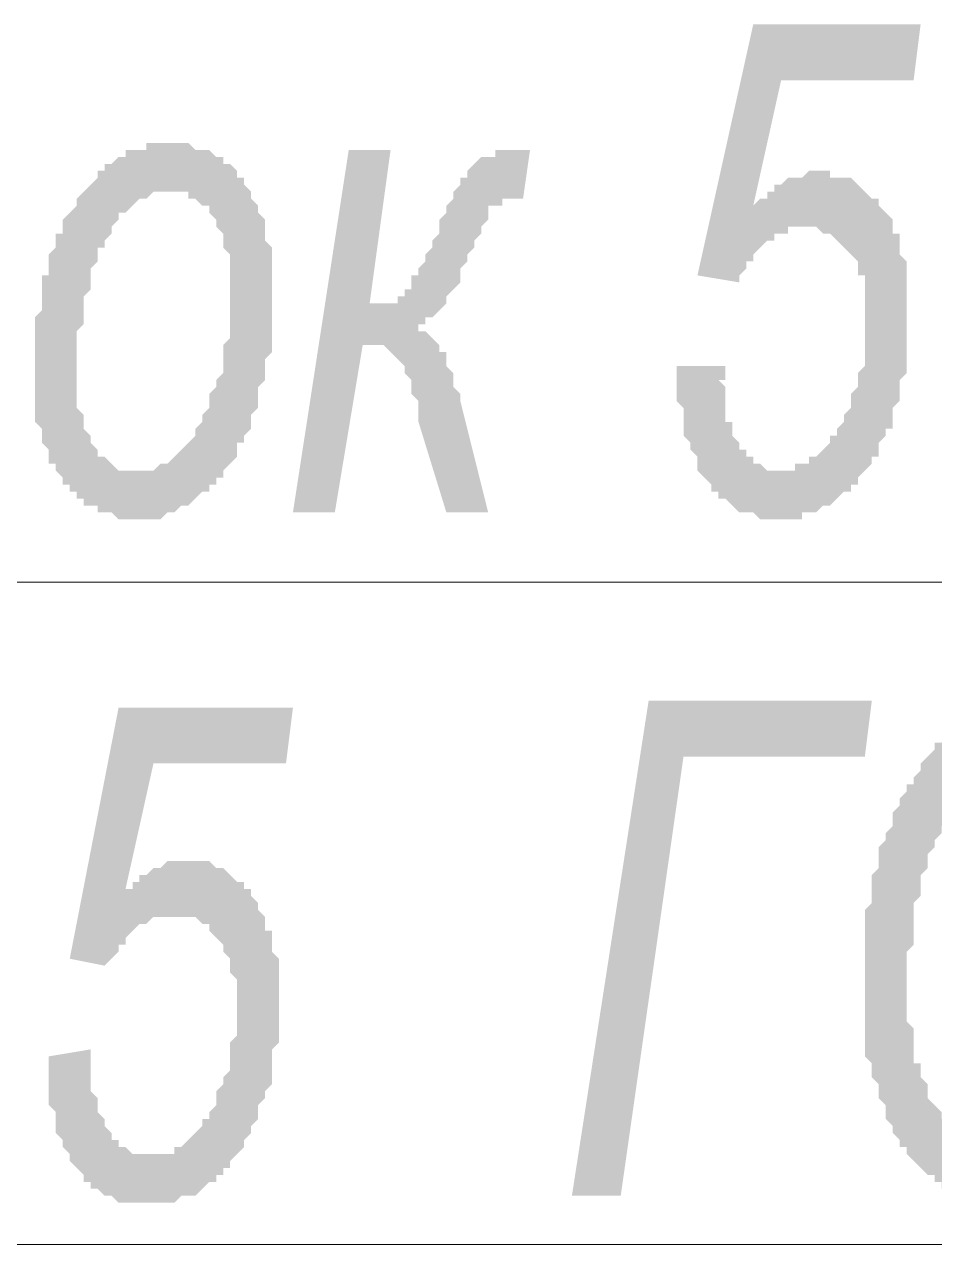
# Model space of a CAD drawing. Header units: millimetres. Extents: x 1372 to 666090, y 1285 to 31551.
# Drawn here: x 628302 to 628847, y 25109 to 25839 of the extents above; entities that cross this region are included whole.
import ezdxf

# ---------------------------------------------------------------- set-up
doc = ezdxf.new("R2010")
doc.units = ezdxf.units.MM
doc.layers.add('PDF _0', color=7, linetype='Continuous')
doc.layers.add('PDF _75-АЗ Штамп', color=7, linetype='Continuous')

msp = doc.modelspace()

# ---------------------------------------------------------------- hatches: boundary and pattern name
at = {"layer": 'PDF _75-АЗ Штамп', "transparency": 33554559}
for points in [[(628692.48, 25634.93), (628721.68, 25634.93), (628721.68, 25630.76), (628721.68, 25626.59), (628717.51, 25626.59), (628721.68, 25622.42), (628721.68, 25618.25), (628721.68, 25614.08), (628721.68, 25609.9), (628721.68, 25605.73), (628721.68, 25601.56), (628725.85, 25601.56), (628725.85, 25597.39), (628725.85, 25593.22), (628730.03, 25589.05), (628730.03, 25584.88), (628734.2, 25584.88), (628734.2, 25580.7), (628738.37, 25580.7), (628738.37, 25576.53), (628742.54, 25576.53), (628746.71, 25572.36), (628746.71, 25572.36), (628750.88, 25572.36), (628755.05, 25572.36), (628755.05, 25572.36), (628755.05, 25572.36), (628759.23, 25572.36), (628763.4, 25572.36), (628763.4, 25576.53), (628767.57, 25576.53), (628771.74, 25576.53), (628771.74, 25580.7), (628775.91, 25580.7), (628780.08, 25584.88), (628780.08, 25584.88), (628780.08, 25584.88), (628784.25, 25589.05), (628784.25, 25593.22), (628788.43, 25593.22), (628788.43, 25597.39), (628792.6, 25601.56), (628792.6, 25601.56), (628792.6, 25605.73), (628796.77, 25609.9), (628796.77, 25614.08), (628796.77, 25618.25), (628796.77, 25618.25), (628800.94, 25622.42), (628800.94, 25626.59), (628800.94, 25630.76), (628805.11, 25634.93), (628805.11, 25639.1), (628805.11, 25643.28), (628805.11, 25647.45), (628805.11, 25651.62), (628805.11, 25655.79), (628805.11, 25655.79), (628805.11, 25659.96), (628805.11, 25664.13), (628805.11, 25668.3), (628805.11, 25672.47), (628805.11, 25676.65), (628805.11, 25680.82), (628805.11, 25684.99), (628805.11, 25689.16), (628800.94, 25689.16), (628800.94, 25693.33), (628800.94, 25697.5), (628796.77, 25701.67), (628796.77, 25701.67), (628792.6, 25705.85), (628792.6, 25705.85), (628788.43, 25710.02), (628788.43, 25710.02), (628784.25, 25714.19), (628784.25, 25714.19), (628780.08, 25714.19), (628775.91, 25718.36), (628775.91, 25718.36), (628771.74, 25718.36), (628767.57, 25718.36), (628767.57, 25718.36), (628763.4, 25718.36), (628759.23, 25718.36), (628759.23, 25714.19), (628755.05, 25714.19), (628750.88, 25714.19), (628750.88, 25710.02), (628746.71, 25710.02), (628746.71, 25710.02), (628742.54, 25705.85), (628742.54, 25705.85), (628738.37, 25701.67), (628738.37, 25697.5), (628734.2, 25697.5), (628734.2, 25693.33), (628730.03, 25689.16), (628730.03, 25684.99), (628705, 25689.16), (628738.37, 25839.33), (628838.48, 25839.33), (628834.31, 25805.96), (628755.05, 25805.96), (628738.37, 25730.87), (628742.54, 25735.05), (628746.71, 25735.05), (628746.71, 25739.22), (628750.88, 25739.22), (628750.88, 25743.39), (628755.05, 25743.39), (628759.23, 25747.56), (628759.23, 25747.56), (628759.23, 25747.56), (628763.4, 25747.56), (628767.57, 25747.56), (628767.57, 25747.56), (628771.74, 25751.73), (628775.91, 25751.73), (628775.91, 25751.73), (628780.08, 25751.73), (628784.25, 25751.73), (628784.25, 25747.56), (628788.43, 25747.56), (628792.6, 25747.56), (628792.6, 25747.56), (628796.77, 25747.56), (628800.94, 25743.39), (628800.94, 25743.39), (628805.11, 25739.22), (628805.11, 25739.22), (628809.28, 25735.05), (628813.45, 25735.05), (628813.45, 25730.87), (628817.63, 25726.7), (628817.63, 25726.7), (628817.63, 25726.7), (628821.8, 25722.53), (628821.8, 25718.36), (628821.8, 25714.19), (628825.97, 25714.19), (628825.97, 25710.02), (628825.97, 25705.85), (628825.97, 25701.67), (628830.14, 25697.5), (628830.14, 25693.33), (628830.14, 25689.16), (628830.14, 25684.99), (628830.14, 25680.82), (628830.14, 25676.65), (628830.14, 25672.47), (628830.14, 25668.3), (628830.14, 25664.13), (628830.14, 25659.96), (628830.14, 25655.79), (628830.14, 25651.62), (628830.14, 25647.45), (628830.14, 25643.28), (628830.14, 25639.1), (628830.14, 25639.1), (628830.14, 25634.93), (628830.14, 25630.76), (628825.97, 25626.59), (628825.97, 25622.42), (628825.97, 25618.25), (628825.97, 25614.08), (628821.8, 25609.9), (628821.8, 25605.73), (628821.8, 25601.56), (628821.8, 25597.39), (628817.63, 25597.39), (628817.63, 25593.22), (628813.45, 25589.05), (628813.45, 25584.88), (628813.45, 25580.7), (628809.28, 25580.7), (628809.28, 25576.53), (628805.11, 25572.36), (628805.11, 25572.36), (628800.94, 25568.19), (628800.94, 25564.02), (628796.77, 25564.02), (628796.77, 25559.85), (628792.6, 25559.85), (628788.43, 25555.68), (628788.43, 25555.68), (628784.25, 25551.5), (628780.08, 25551.5), (628780.08, 25551.5), (628775.91, 25547.33), (628775.91, 25547.33), (628771.74, 25547.33), (628767.57, 25547.33), (628767.57, 25543.16), (628763.4, 25543.16), (628759.23, 25543.16), (628759.23, 25543.16), (628755.05, 25543.16), (628750.88, 25543.16), (628750.88, 25543.16), (628746.71, 25543.16), (628742.54, 25543.16), (628742.54, 25543.16), (628738.37, 25547.33), (628734.2, 25547.33), (628734.2, 25547.33), (628730.03, 25547.33), (628725.85, 25551.5), (628725.85, 25551.5), (628721.68, 25555.68), (628721.68, 25555.68), (628717.51, 25555.68), (628717.51, 25559.85), (628713.34, 25559.85), (628713.34, 25564.02), (628709.17, 25568.19), (628709.17, 25568.19), (628705, 25572.36), (628705, 25576.53), (628705, 25580.7), (628700.83, 25584.88), (628700.83, 25584.88), (628700.83, 25589.05), (628696.66, 25593.22), (628696.66, 25597.39), (628696.66, 25601.56), (628696.66, 25605.73), (628696.66, 25609.9), (628692.48, 25614.08), (628692.48, 25618.25), (628692.48, 25622.42), (628692.48, 25626.59), (628692.48, 25626.59), (628692.48, 25630.76), (628692.48, 25634.93)], [(628496.43, 25764.25), (628521.46, 25764.25), (628508.94, 25672.47), (628513.11, 25672.47), (628517.29, 25672.47), (628517.29, 25672.47), (628521.46, 25672.47), (628525.63, 25672.47), (628525.63, 25676.65), (628529.8, 25676.65), (628529.8, 25680.82), (628529.8, 25680.82), (628533.97, 25680.82), (628533.97, 25684.99), (628533.97, 25689.16), (628538.14, 25689.16), (628538.14, 25693.33), (628542.31, 25697.5), (628542.31, 25701.67), (628546.49, 25705.85), (628546.49, 25710.02), (628550.66, 25714.19), (628550.66, 25714.19), (628550.66, 25722.53), (628554.83, 25726.7), (628554.83, 25730.87), (628559, 25735.05), (628559, 25735.05), (628559, 25739.22), (628563.17, 25743.39), (628563.17, 25747.56), (628567.34, 25747.56), (628567.34, 25751.73), (628567.34, 25751.73), (628571.51, 25755.9), (628571.51, 25755.9), (628571.51, 25755.9), (628575.68, 25760.07), (628575.68, 25760.07), (628579.86, 25760.07), (628584.03, 25760.07), (628584.03, 25764.25), (628588.2, 25764.25), (628592.37, 25764.25), (628596.54, 25764.25), (628604.88, 25764.25), (628600.71, 25735.05), (628596.54, 25735.05), (628592.37, 25735.05), (628588.2, 25735.05), (628588.2, 25730.87), (628584.03, 25730.87), (628584.03, 25730.87), (628579.86, 25730.87), (628579.86, 25726.7), (628579.86, 25722.53), (628575.68, 25718.36), (628575.68, 25714.19), (628571.51, 25710.02), (628571.51, 25710.02), (628571.51, 25705.85), (628567.34, 25701.67), (628567.34, 25697.5), (628563.17, 25693.33), (628563.17, 25689.16), (628563.17, 25684.99), (628559, 25680.82), (628559, 25680.82), (628554.83, 25676.65), (628554.83, 25676.65), (628554.83, 25676.65), (628554.83, 25672.47), (628550.66, 25668.3), (628550.66, 25668.3), (628546.49, 25664.13), (628542.31, 25664.13), (628542.31, 25659.96), (628538.14, 25659.96), (628538.14, 25659.96), (628538.14, 25655.79), (628542.31, 25655.79), (628546.49, 25651.62), (628546.49, 25651.62), (628550.66, 25647.45), (628550.66, 25647.45), (628550.66, 25643.28), (628554.83, 25643.28), (628554.83, 25639.1), (628554.83, 25634.93), (628559, 25630.76), (628559, 25626.59), (628559, 25622.42), (628563.17, 25618.25), (628563.17, 25614.08), (628563.17, 25614.08), (628579.86, 25547.33), (628554.83, 25547.33), (628538.14, 25601.56), (628538.14, 25605.73), (628538.14, 25614.08), (628533.97, 25618.25), (628533.97, 25622.42), (628533.97, 25626.59), (628529.8, 25630.76), (628529.8, 25630.76), (628529.8, 25634.93), (628525.63, 25639.1), (628525.63, 25639.1), (628525.63, 25639.1), (628521.46, 25643.28), (628521.46, 25643.28), (628517.29, 25647.45), (628517.29, 25647.45), (628513.11, 25647.45), (628508.94, 25647.45), (628504.77, 25647.45), (628504.77, 25647.45), (628488.09, 25547.33), (628463.06, 25547.33)], [(628675.8, 25434.71), (628809.28, 25434.71), (628805.11, 25401.33), (628696.66, 25401.33), (628659.11, 25138.54), (628629.91, 25138.54)], [(628317.06, 25221.96), (628342.09, 25226.14), (628342.09, 25221.96), (628342.09, 25217.79), (628342.09, 25217.79), (628342.09, 25213.62), (628342.09, 25209.45), (628342.09, 25205.28), (628342.09, 25201.11), (628346.26, 25196.94), (628346.26, 25192.76), (628346.26, 25188.59), (628350.43, 25184.42), (628350.43, 25180.25), (628350.43, 25180.25), (628354.6, 25176.08), (628354.6, 25171.91), (628358.77, 25171.91), (628358.77, 25167.74), (628362.94, 25167.74), (628367.12, 25163.56), (628367.12, 25163.56), (628371.29, 25163.56), (628371.29, 25163.56), (628375.46, 25163.56), (628375.46, 25163.56), (628379.63, 25163.56), (628383.8, 25163.56), (628383.8, 25163.56), (628387.97, 25163.56), (628392.14, 25163.56), (628392.14, 25167.74), (628396.31, 25167.74), (628400.49, 25171.91), (628400.49, 25171.91), (628400.49, 25171.91), (628404.66, 25176.08), (628404.66, 25176.08), (628408.83, 25180.25), (628408.83, 25184.42), (628413, 25184.42), (628413, 25188.59), (628417.17, 25192.76), (628417.17, 25196.94), (628417.17, 25201.11), (628421.34, 25205.28), (628421.34, 25209.45), (628421.34, 25209.45), (628421.34, 25209.45), (628425.51, 25213.62), (628425.51, 25217.79), (628425.51, 25221.96), (628425.51, 25226.14), (628425.51, 25230.31), (628429.69, 25234.48), (628429.69, 25238.65), (628429.69, 25242.82), (628429.69, 25246.99), (628429.69, 25251.16), (628429.69, 25251.16), (628429.69, 25255.34), (628429.69, 25259.51), (628429.69, 25263.68), (628429.69, 25267.85), (628425.51, 25272.02), (628425.51, 25276.19), (628425.51, 25280.36), (628421.34, 25284.54), (628421.34, 25288.71), (628421.34, 25288.71), (628417.17, 25292.88), (628417.17, 25292.88), (628413, 25297.05), (628413, 25301.22), (628408.83, 25301.22), (628408.83, 25301.22), (628404.66, 25305.39), (628400.49, 25305.39), (628400.49, 25305.39), (628396.31, 25305.39), (628392.14, 25305.39), (628392.14, 25305.39), (628387.97, 25305.39), (628387.97, 25305.39), (628383.8, 25305.39), (628379.63, 25305.39), (628379.63, 25305.39), (628375.46, 25301.22), (628371.29, 25301.22), (628371.29, 25301.22), (628367.12, 25297.05), (628367.12, 25297.05), (628362.94, 25292.88), (628362.94, 25288.71), (628358.77, 25288.71), (628358.77, 25284.54), (628354.6, 25280.36), (628354.6, 25280.36), (628350.43, 25276.19), (628329.57, 25280.36), (628358.77, 25430.53), (628463.06, 25430.53), (628458.89, 25397.16), (628379.63, 25397.16), (628362.94, 25322.08), (628367.12, 25322.08), (628367.12, 25326.25), (628371.29, 25326.25), (628371.29, 25330.42), (628375.46, 25330.42), (628379.63, 25334.59), (628379.63, 25334.59), (628379.63, 25334.59), (628383.8, 25334.59), (628387.97, 25338.76), (628387.97, 25338.76), (628392.14, 25338.76), (628396.31, 25338.76), (628396.31, 25338.76), (628400.49, 25338.76), (628404.66, 25338.76), (628404.66, 25338.76), (628408.83, 25338.76), (628413, 25338.76), (628413, 25338.76), (628417.17, 25334.59), (628421.34, 25334.59), (628421.34, 25334.59), (628425.51, 25330.42), (628425.51, 25330.42), (628429.69, 25326.25), (628433.86, 25326.25), (628433.86, 25322.08), (628438.03, 25322.08), (628438.03, 25317.91), (628438.03, 25317.91), (628442.2, 25313.74), (628442.2, 25309.56), (628442.2, 25309.56), (628446.37, 25305.39), (628446.37, 25301.22), (628446.37, 25297.05), (628450.54, 25297.05), (628450.54, 25292.88), (628450.54, 25288.71), (628450.54, 25284.54), (628454.71, 25280.36), (628454.71, 25276.19), (628454.71, 25272.02), (628454.71, 25267.85), (628454.71, 25263.68), (628454.71, 25259.51), (628454.71, 25255.34), (628454.71, 25251.16), (628454.71, 25246.99), (628454.71, 25242.82), (628454.71, 25238.65), (628454.71, 25234.48), (628454.71, 25230.31), (628450.54, 25226.14), (628450.54, 25221.96), (628450.54, 25217.79), (628450.54, 25213.62), (628450.54, 25209.45), (628450.54, 25205.28), (628446.37, 25201.11), (628446.37, 25201.11), (628446.37, 25196.94), (628442.2, 25192.76), (628442.2, 25188.59), (628442.2, 25184.42), (628438.03, 25180.25), (628438.03, 25176.08), (628438.03, 25176.08), (628433.86, 25171.91), (628433.86, 25167.74), (628429.69, 25163.56), (628429.69, 25163.56), (628425.51, 25159.39), (628425.51, 25155.22), (628421.34, 25155.22), (628421.34, 25151.05), (628417.17, 25151.05), (628417.17, 25146.88), (628413, 25146.88), (628408.83, 25142.71), (628408.83, 25142.71), (628404.66, 25138.54), (628400.49, 25138.54), (628400.49, 25138.54), (628396.31, 25138.54), (628392.14, 25134.37), (628392.14, 25134.37), (628387.97, 25134.37), (628383.8, 25134.37), (628383.8, 25134.37), (628379.63, 25134.37), (628375.46, 25134.37), (628375.46, 25134.37), (628371.29, 25134.37), (628371.29, 25134.37), (628367.12, 25134.37), (628362.94, 25134.37), (628358.77, 25134.37), (628358.77, 25134.37), (628354.6, 25138.54), (628354.6, 25138.54), (628350.43, 25138.54), (628346.26, 25142.71), (628346.26, 25142.71), (628342.09, 25142.71), (628342.09, 25146.88), (628337.92, 25146.88), (628337.92, 25151.05), (628333.74, 25155.22), (628333.74, 25155.22), (628329.57, 25159.39), (628329.57, 25163.56), (628325.4, 25167.74), (628325.4, 25167.74), (628325.4, 25171.91), (628321.23, 25176.08), (628321.23, 25180.25), (628321.23, 25184.42), (628321.23, 25188.59), (628317.06, 25192.76), (628317.06, 25196.94), (628317.06, 25201.11), (628317.06, 25205.28), (628317.06, 25209.45), (628317.06, 25209.45), (628317.06, 25213.62), (628317.06, 25217.79), (628317.06, 25221.96), (628317.06, 25221.96)]]:
    msp.add_hatch(color=256, dxfattribs=at).paths.add_polyline_path(points)
h = msp.add_hatch(color=256, dxfattribs=at)
h.paths.add_polyline_path([(628308.72, 25630.76), (628308.72, 25634.93), (628308.72, 25639.1), (628308.72, 25643.28), (628308.72, 25647.45), (628308.72, 25651.62), (628308.72, 25655.79), (628308.72, 25659.96), (628308.72, 25664.13), (628312.89, 25668.3), (628312.89, 25672.47), (628312.89, 25676.65), (628312.89, 25680.82), (628312.89, 25684.99), (628312.89, 25689.16), (628317.06, 25689.16), (628317.06, 25693.33), (628317.06, 25697.5), (628317.06, 25701.67), (628321.23, 25705.85), (628321.23, 25710.02), (628321.23, 25714.19), (628325.4, 25714.19), (628325.4, 25718.36), (628325.4, 25722.53), (628329.57, 25726.7), (628329.57, 25726.7), (628333.74, 25730.87), (628333.74, 25735.05), (628337.92, 25739.22), (628337.92, 25739.22), (628342.09, 25743.39), (628342.09, 25743.39), (628346.26, 25747.56), (628346.26, 25751.73), (628350.43, 25751.73), (628350.43, 25755.9), (628354.6, 25755.9), (628354.6, 25755.9), (628358.77, 25760.07), (628362.94, 25760.07), (628362.94, 25764.25), (628367.12, 25764.25), (628367.12, 25764.25), (628371.29, 25764.25), (628375.46, 25764.25), (628375.46, 25768.42), (628379.63, 25768.42), (628383.8, 25768.42), (628387.97, 25768.42), (628387.97, 25768.42), (628392.14, 25768.42), (628392.14, 25768.42), (628396.31, 25768.42), (628400.49, 25768.42), (628400.49, 25768.42), (628404.66, 25764.25), (628408.83, 25764.25), (628408.83, 25764.25), (628413, 25764.25), (628417.17, 25760.07), (628417.17, 25760.07), (628421.34, 25760.07), (628421.34, 25755.9), (628425.51, 25755.9), (628429.69, 25751.73), (628429.69, 25747.56), (628433.86, 25747.56), (628433.86, 25743.39), (628433.86, 25743.39), (628438.03, 25739.22), (628438.03, 25739.22), (628438.03, 25735.05), (628442.2, 25730.87), (628442.2, 25730.87), (628442.2, 25726.7), (628446.37, 25722.53), (628446.37, 25718.36), (628446.37, 25714.19), (628446.37, 25710.02), (628450.54, 25705.85), (628450.54, 25701.67), (628450.54, 25697.5), (628450.54, 25693.33), (628450.54, 25689.16), (628450.54, 25684.99), (628450.54, 25680.82), (628450.54, 25676.65), (628450.54, 25672.47), (628450.54, 25668.3), (628450.54, 25664.13), (628450.54, 25659.96), (628450.54, 25655.79), (628450.54, 25651.62), (628450.54, 25647.45), (628450.54, 25643.28), (628446.37, 25639.1), (628446.37, 25639.1), (628446.37, 25634.93), (628446.37, 25630.76), (628446.37, 25626.59), (628442.2, 25622.42), (628442.2, 25618.25), (628442.2, 25614.08), (628442.2, 25609.9), (628442.2, 25609.9), (628438.03, 25605.73), (628438.03, 25601.56), (628438.03, 25597.39), (628433.86, 25593.22), (628433.86, 25589.05), (628429.69, 25589.05), (628429.69, 25584.88), (628429.69, 25580.7), (628425.51, 25576.53), (628425.51, 25576.53), (628421.34, 25572.36), (628421.34, 25568.19), (628417.17, 25568.19), (628417.17, 25564.02), (628413, 25564.02), (628413, 25559.85), (628408.83, 25559.85), (628408.83, 25559.85), (628404.66, 25555.68), (628404.66, 25555.68), (628400.49, 25551.5), (628396.31, 25551.5), (628396.31, 25551.5), (628392.14, 25547.33), (628387.97, 25547.33), (628387.97, 25547.33), (628383.8, 25543.16), (628379.63, 25543.16), (628379.63, 25543.16), (628375.46, 25543.16), (628371.29, 25543.16), (628371.29, 25543.16), (628371.29, 25543.16), (628367.12, 25543.16), (628362.94, 25543.16), (628358.77, 25543.16), (628358.77, 25543.16), (628354.6, 25547.33), (628350.43, 25547.33), (628350.43, 25547.33), (628346.26, 25547.33), (628346.26, 25551.5), (628342.09, 25551.5), (628337.92, 25551.5), (628337.92, 25555.68), (628333.74, 25555.68), (628333.74, 25559.85), (628329.57, 25559.85), (628329.57, 25564.02), (628325.4, 25564.02), (628325.4, 25568.19), (628321.23, 25572.36), (628321.23, 25576.53), (628317.06, 25576.53), (628317.06, 25580.7), (628317.06, 25584.88), (628312.89, 25589.05), (628312.89, 25593.22), (628312.89, 25593.22), (628312.89, 25597.39), (628308.72, 25601.56), (628308.72, 25605.73), (628308.72, 25609.9), (628308.72, 25614.08), (628308.72, 25618.25), (628308.72, 25622.42), (628308.72, 25626.59), (628308.72, 25630.76)], flags=0)
h.paths.add_polyline_path([(628333.74, 25634.93), (628333.74, 25626.59), (628333.74, 25622.42), (628333.74, 25618.25), (628333.74, 25614.08), (628333.74, 25609.9), (628337.92, 25605.73), (628337.92, 25601.56), (628337.92, 25601.56), (628337.92, 25597.39), (628342.09, 25593.22), (628342.09, 25589.05), (628342.09, 25589.05), (628342.09, 25589.05), (628346.26, 25584.88), (628346.26, 25580.7), (628350.43, 25580.7), (628354.6, 25576.53), (628354.6, 25576.53), (628358.77, 25572.36), (628358.77, 25572.36), (628362.94, 25572.36), (628367.12, 25572.36), (628367.12, 25572.36), (628371.29, 25572.36), (628371.29, 25572.36), (628375.46, 25572.36), (628379.63, 25572.36), (628379.63, 25572.36), (628383.8, 25576.53), (628387.97, 25576.53), (628387.97, 25576.53), (628392.14, 25580.7), (628392.14, 25580.7), (628396.31, 25584.88), (628400.49, 25589.05), (628400.49, 25589.05), (628400.49, 25589.05), (628404.66, 25593.22), (628404.66, 25597.39), (628408.83, 25601.56), (628408.83, 25601.56), (628408.83, 25605.73), (628413, 25609.9), (628413, 25614.08), (628413, 25618.25), (628417.17, 25622.42), (628417.17, 25622.42), (628417.17, 25626.59), (628421.34, 25630.76), (628421.34, 25634.93), (628421.34, 25639.1), (628421.34, 25639.1), (628421.34, 25643.28), (628421.34, 25647.45), (628425.51, 25651.62), (628425.51, 25655.79), (628425.51, 25659.96), (628425.51, 25664.13), (628425.51, 25668.3), (628425.51, 25672.47), (628425.51, 25676.65), (628425.51, 25676.65), (628425.51, 25684.99), (628425.51, 25689.16), (628425.51, 25693.33), (628425.51, 25697.5), (628425.51, 25701.67), (628421.34, 25705.85), (628421.34, 25710.02), (628421.34, 25710.02), (628421.34, 25714.19), (628417.17, 25718.36), (628417.17, 25722.53), (628417.17, 25722.53), (628417.17, 25722.53), (628413, 25726.7), (628413, 25730.87), (628408.83, 25730.87), (628404.66, 25735.05), (628404.66, 25735.05), (628400.49, 25735.05), (628400.49, 25739.22), (628396.31, 25739.22), (628392.14, 25739.22), (628392.14, 25739.22), (628387.97, 25739.22), (628387.97, 25739.22), (628383.8, 25739.22), (628379.63, 25739.22), (628379.63, 25739.22), (628375.46, 25735.05), (628371.29, 25735.05), (628371.29, 25735.05), (628367.12, 25730.87), (628367.12, 25730.87), (628367.12, 25730.87), (628362.94, 25726.7), (628358.77, 25726.7), (628358.77, 25722.53), (628354.6, 25718.36), (628354.6, 25718.36), (628354.6, 25714.19), (628350.43, 25710.02), (628350.43, 25705.85), (628346.26, 25705.85), (628346.26, 25701.67), (628346.26, 25697.5), (628342.09, 25693.33), (628342.09, 25689.16), (628342.09, 25684.99), (628342.09, 25680.82), (628337.92, 25676.65), (628337.92, 25672.47), (628337.92, 25672.47), (628337.92, 25668.3), (628337.92, 25659.96), (628333.74, 25655.79), (628333.74, 25651.62), (628333.74, 25647.45), (628333.74, 25647.45), (628333.74, 25643.28), (628333.74, 25639.1), (628333.74, 25634.93), (628333.74, 25634.93)], flags=0)
h = msp.add_hatch(color=256, dxfattribs=at)
h.paths.add_polyline_path([(628805.11, 25263.68), (628805.11, 25267.85), (628805.11, 25272.02), (628805.11, 25276.19), (628805.11, 25280.36), (628805.11, 25284.54), (628805.11, 25288.71), (628805.11, 25292.88), (628805.11, 25297.05), (628805.11, 25301.22), (628805.11, 25305.39), (628805.11, 25309.56), (628809.28, 25313.74), (628809.28, 25317.91), (628809.28, 25322.08), (628809.28, 25326.25), (628809.28, 25330.42), (628813.45, 25334.59), (628813.45, 25334.59), (628813.45, 25338.76), (628813.45, 25342.93), (628813.45, 25347.11), (628817.63, 25351.28), (628817.63, 25355.45), (628817.63, 25355.45), (628821.8, 25359.62), (628821.8, 25363.79), (628821.8, 25367.96), (628825.97, 25372.13), (628825.97, 25372.13), (628825.97, 25376.31), (628830.14, 25380.48), (628830.14, 25384.65), (628834.31, 25384.65), (628834.31, 25388.82), (628834.31, 25388.82), (628838.48, 25392.99), (628838.48, 25397.16), (628842.65, 25401.33), (628842.65, 25401.33), (628846.83, 25405.51), (628846.83, 25409.68), (628851, 25409.68), (628855.17, 25413.85), (628855.17, 25413.85), (628859.34, 25418.02), (628859.34, 25418.02), (628863.51, 25422.19), (628863.51, 25422.19), (628867.68, 25426.36), (628871.85, 25426.36), (628871.85, 25426.36), (628876.03, 25430.53), (628876.03, 25430.53), (628880.2, 25430.53), (628884.37, 25434.71), (628884.37, 25434.71), (628888.54, 25434.71), (628892.71, 25434.71), (628892.71, 25438.88), (628896.88, 25438.88), (628901.05, 25438.88), (628901.05, 25438.88), (628905.22, 25438.88), (628909.4, 25438.88), (628909.4, 25438.88), (628913.57, 25438.88), (628913.57, 25438.88), (628917.74, 25438.88), (628921.91, 25438.88), (628921.91, 25438.88), (628926.08, 25438.88), (628930.25, 25438.88), (628930.25, 25438.88), (628934.42, 25434.71), (628938.6, 25434.71), (628938.6, 25434.71), (628942.77, 25434.71), (628946.94, 25430.53), (628946.94, 25430.53), (628951.11, 25430.53), (628951.11, 25426.36), (628955.28, 25426.36), (628959.45, 25426.36), (628959.45, 25422.19), (628963.62, 25422.19), (628963.62, 25418.02), (628967.8, 25418.02), (628967.8, 25413.85), (628971.97, 25409.68), (628971.97, 25409.68), (628976.14, 25405.51), (628976.14, 25405.51), (628980.31, 25401.33), (628980.31, 25397.16), (628984.48, 25392.99), (628984.48, 25392.99), (628984.48, 25388.82), (628988.65, 25384.65), (628988.65, 25380.48), (628988.65, 25380.48), (628992.82, 25376.31), (628992.82, 25372.13), (628992.82, 25367.96), (628992.82, 25363.79), (628997, 25359.62), (628997, 25359.62), (628997, 25355.45), (628997, 25351.28), (628997, 25347.11), (629001.17, 25342.93), (629001.17, 25338.76), (629001.17, 25334.59), (629001.17, 25330.42), (629001.17, 25326.25), (629001.17, 25322.08), (629001.17, 25317.91), (629001.17, 25313.74), (629001.17, 25305.39), (629001.17, 25305.39), (629001.17, 25301.22), (629001.17, 25297.05), (629001.17, 25292.88), (629001.17, 25288.71), (629001.17, 25284.54), (629001.17, 25280.36), (629001.17, 25276.19), (629001.17, 25272.02), (629001.17, 25267.85), (628997, 25263.68), (628997, 25259.51), (628997, 25255.34), (628997, 25251.16), (628997, 25251.16), (628992.82, 25246.99), (628992.82, 25242.82), (628992.82, 25238.65), (628992.82, 25234.48), (628988.65, 25230.31), (628988.65, 25226.14), (628988.65, 25226.14), (628988.65, 25221.96), (628984.48, 25217.79), (628984.48, 25213.62), (628984.48, 25209.45), (628980.31, 25209.45), (628980.31, 25205.28), (628980.31, 25201.11), (628976.14, 25196.94), (628976.14, 25192.76), (628971.97, 25188.59), (628971.97, 25188.59), (628971.97, 25184.42), (628967.8, 25180.25), (628967.8, 25180.25), (628967.8, 25176.08), (628963.62, 25176.08), (628963.62, 25171.91), (628959.45, 25167.74), (628955.28, 25167.74), (628955.28, 25163.56), (628951.11, 25159.39), (628951.11, 25159.39), (628946.94, 25155.22), (628946.94, 25155.22), (628942.77, 25151.05), (628938.6, 25151.05), (628938.6, 25146.88), (628934.42, 25146.88), (628934.42, 25146.88), (628930.25, 25142.71), (628926.08, 25142.71), (628926.08, 25142.71), (628921.91, 25138.54), (628917.74, 25138.54), (628917.74, 25138.54), (628913.57, 25134.37), (628909.4, 25134.37), (628909.4, 25134.37), (628905.22, 25134.37), (628901.05, 25134.37), (628901.05, 25134.37), (628896.88, 25134.37), (628892.71, 25134.37), (628892.71, 25134.37), (628892.71, 25134.37), (628888.54, 25134.37), (628884.37, 25134.37), (628880.2, 25134.37), (628880.2, 25134.37), (628876.03, 25134.37), (628871.85, 25134.37), (628871.85, 25134.37), (628867.68, 25134.37), (628863.51, 25138.54), (628863.51, 25138.54), (628859.34, 25138.54), (628855.17, 25142.71), (628855.17, 25142.71), (628851, 25142.71), (628851, 25146.88), (628846.83, 25146.88), (628846.83, 25151.05), (628842.65, 25151.05), (628838.48, 25155.22), (628838.48, 25155.22), (628834.31, 25159.39), (628834.31, 25159.39), (628830.14, 25163.56), (628830.14, 25167.74), (628825.97, 25167.74), (628825.97, 25171.91), (628821.8, 25176.08), (628821.8, 25180.25), (628821.8, 25180.25), (628817.63, 25184.42), (628817.63, 25188.59), (628817.63, 25192.76), (628813.45, 25196.94), (628813.45, 25196.94), (628813.45, 25201.11), (628813.45, 25205.28), (628809.28, 25209.45), (628809.28, 25213.62), (628809.28, 25217.79), (628809.28, 25217.79), (628805.11, 25221.96), (628805.11, 25226.14), (628805.11, 25230.31), (628805.11, 25234.48), (628805.11, 25238.65), (628805.11, 25242.82), (628805.11, 25246.99), (628805.11, 25251.16), (628805.11, 25255.34), (628805.11, 25259.51), (628805.11, 25263.68)], flags=0)
h.paths.add_polyline_path([(628830.14, 25259.51), (628830.14, 25255.34), (628830.14, 25251.16), (628830.14, 25246.99), (628830.14, 25242.82), (628834.31, 25238.65), (628834.31, 25234.48), (628834.31, 25230.31), (628834.31, 25226.14), (628834.31, 25221.96), (628834.31, 25217.79), (628838.48, 25217.79), (628838.48, 25213.62), (628838.48, 25213.62), (628838.48, 25209.45), (628842.65, 25205.28), (628842.65, 25201.11), (628842.65, 25196.94), (628846.83, 25192.76), (628846.83, 25192.76), (628851, 25188.59), (628851, 25184.42), (628855.17, 25184.42), (628855.17, 25180.25), (628859.34, 25180.25), (628859.34, 25176.08), (628863.51, 25176.08), (628867.68, 25171.91), (628867.68, 25171.91), (628871.85, 25171.91), (628876.03, 25167.74), (628876.03, 25167.74), (628880.2, 25167.74), (628884.37, 25167.74), (628884.37, 25167.74), (628888.54, 25163.56), (628892.71, 25163.56), (628892.71, 25163.56), (628896.88, 25163.56), (628896.88, 25163.56), (628901.05, 25167.74), (628905.22, 25167.74), (628905.22, 25167.74), (628909.4, 25167.74), (628913.57, 25167.74), (628913.57, 25171.91), (628917.74, 25171.91), (628921.91, 25176.08), (628921.91, 25176.08), (628921.91, 25176.08), (628926.08, 25176.08), (628930.25, 25180.25), (628930.25, 25180.25), (628934.42, 25184.42), (628934.42, 25188.59), (628938.6, 25188.59), (628938.6, 25192.76), (628942.77, 25196.94), (628942.77, 25196.94), (628946.94, 25201.11), (628946.94, 25205.28), (628951.11, 25205.28), (628951.11, 25209.45), (628951.11, 25213.62), (628955.28, 25213.62), (628955.28, 25217.79), (628955.28, 25221.96), (628959.45, 25226.14), (628959.45, 25230.31), (628959.45, 25234.48), (628963.62, 25238.65), (628963.62, 25238.65), (628963.62, 25242.82), (628967.8, 25246.99), (628967.8, 25251.16), (628967.8, 25255.34), (628967.8, 25259.51), (628967.8, 25263.68), (628971.97, 25267.85), (628971.97, 25272.02), (628971.97, 25276.19), (628971.97, 25280.36), (628971.97, 25284.54), (628971.97, 25284.54), (628971.97, 25288.71), (628971.97, 25292.88), (628971.97, 25297.05), (628971.97, 25301.22), (628971.97, 25305.39), (628971.97, 25309.56), (628971.97, 25313.74), (628971.97, 25317.91), (628971.97, 25322.08), (628971.97, 25326.25), (628971.97, 25330.42), (628971.97, 25334.59), (628971.97, 25338.76), (628971.97, 25342.93), (628971.97, 25347.11), (628967.8, 25351.28), (628967.8, 25355.45), (628967.8, 25359.62), (628967.8, 25363.79), (628963.62, 25363.79), (628963.62, 25367.96), (628963.62, 25372.13), (628959.45, 25376.31), (628959.45, 25376.31), (628955.28, 25380.48), (628955.28, 25384.65), (628951.11, 25384.65), (628951.11, 25388.82), (628946.94, 25392.99), (628946.94, 25392.99), (628942.77, 25397.16), (628942.77, 25397.16), (628938.6, 25397.16), (628934.42, 25401.33), (628934.42, 25401.33), (628930.25, 25401.33), (628926.08, 25405.51), (628926.08, 25405.51), (628921.91, 25405.51), (628917.74, 25405.51), (628917.74, 25405.51), (628913.57, 25405.51), (628913.57, 25405.51), (628909.4, 25405.51), (628909.4, 25405.51), (628905.22, 25405.51), (628901.05, 25405.51), (628901.05, 25405.51), (628896.88, 25405.51), (628892.71, 25401.33), (628892.71, 25401.33), (628888.54, 25401.33), (628888.54, 25401.33), (628884.37, 25397.16), (628880.2, 25397.16), (628880.2, 25392.99), (628876.03, 25392.99), (628876.03, 25388.82), (628871.85, 25388.82), (628871.85, 25384.65), (628867.68, 25384.65), (628867.68, 25380.48), (628863.51, 25376.31), (628859.34, 25376.31), (628859.34, 25372.13), (628855.17, 25367.96), (628855.17, 25367.96), (628855.17, 25363.79), (628851, 25359.62), (628851, 25359.62), (628851, 25355.45), (628846.83, 25351.28), (628846.83, 25347.11), (628846.83, 25347.11), (628842.65, 25342.93), (628842.65, 25338.76), (628842.65, 25334.59), (628838.48, 25330.42), (628838.48, 25330.42), (628838.48, 25326.25), (628838.48, 25322.08), (628838.48, 25317.91), (628834.31, 25313.74), (628834.31, 25309.56), (628834.31, 25305.39), (628834.31, 25301.22), (628834.31, 25297.05), (628834.31, 25292.88), (628834.31, 25288.71), (628830.14, 25284.54), (628830.14, 25280.36), (628830.14, 25276.19), (628830.14, 25272.02), (628830.14, 25267.85), (628830.14, 25263.68), (628830.14, 25259.51)], flags=0)

# ---------------------------------------------------------------- linework, layer by layer
at = {"layer": 'PDF _0', "lineweight": 9}
msp.add_lwpolyline([(627491.12, 25505.62), (631850.23, 25505.62)], dxfattribs=at)
at = {"layer": 'PDF _0', "lineweight": 18}
msp.add_lwpolyline([(638090.63, 25109.34), (619774.05, 25109.34)], close=True, dxfattribs=at)

doc.saveas('drawing.dxf')
